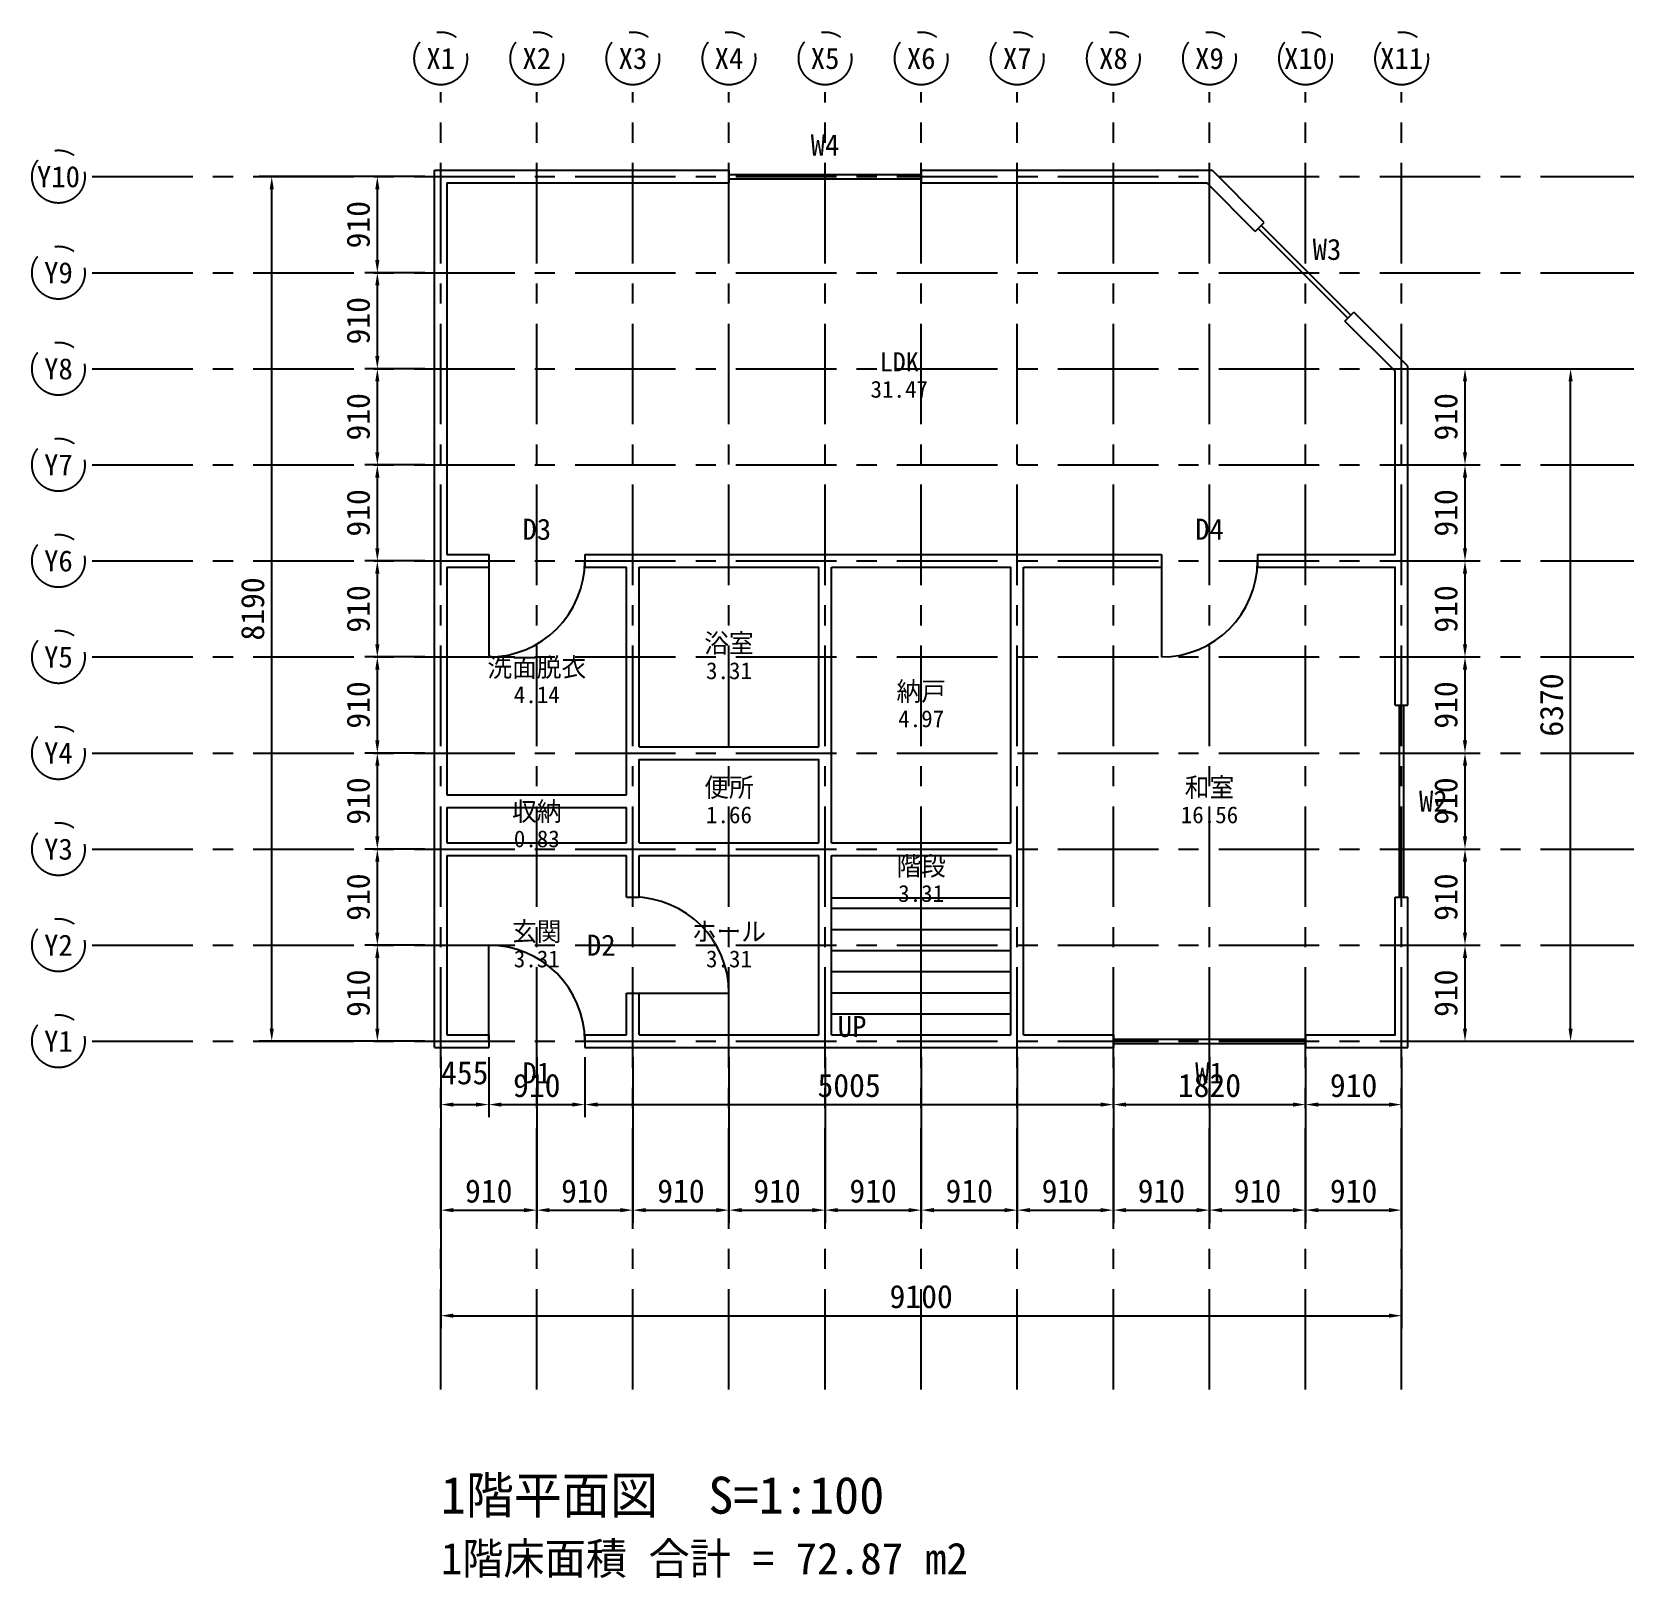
# Model space of a CAD drawing. Header units: millimetres. Extents: x -3870 to 11300, y -5084 to 9560.
import ezdxf
from ezdxf.enums import TextEntityAlignment as Align

# ---------------------------------------------------------------- set-up
doc = ezdxf.new("R2010")
doc.units = ezdxf.units.MM
doc.header["$LTSCALE"] = 300
doc.linetypes.add('CENTER', pattern=[5.08, 3.175, -0.635, 0.635, -0.635])
for name, color, linetype in [('DIM', 4, 'CONTINUOUS'), ('GRID', 1, 'CENTER'), ('OPENING', 3, 'CONTINUOUS'), ('ROOM', 5, 'CONTINUOUS'), ('STAIR', 6, 'CONTINUOUS'), ('TEXT', 7, 'CONTINUOUS'), ('WALL', 7, 'CONTINUOUS')]:
    doc.layers.add(name, color=color, linetype=linetype)
doc.dimstyles.new('ARCH100', dxfattribs={"dimtxt": 220, "dimasz": 120, "dimexe": 120, "dimexo": 150, "dimgap": 70, "dimtad": 1, "dimdec": 0, "dimcen": 2.5, "dimazin": 3, "dimtfac": 1, "dimtmove": 0, "dimatfit": 3})

msp = doc.modelspace()

# ---------------------------------------------------------------- linework, layer by layer
at = {"layer": 'GRID', "linetype": 'CENTER'}
for p, q in [((0, -3300), (0, 8990)), ((910, -3300), (910, 8990)), ((1820, -3300), (1820, 8990)), ((2730, -3300), (2730, 8990)), ((3640, -3300), (3640, 8990)), ((4550, -3300), (4550, 8990)), ((5460, -3300), (5460, 8990)), ((6370, -3300), (6370, 8990)), ((7280, -3300), (7280, 8990)), ((8190, -3300), (8190, 8990)), ((9100, -3300), (9100, 8990)), ((-3300, 8190), (11300, 8190)), ((-3300, 7280), (11300, 7280)), ((-3300, 6370), (11300, 6370)), ((-3300, 5460), (11300, 5460)), ((-3300, 4550), (11300, 4550)), ((-3300, 3640), (11300, 3640)), ((-3300, 2730), (11300, 2730)), ((-3300, 1820), (11300, 1820)), ((-3300, 910), (11300, 910)), ((-3300, 0), (11300, 0))]:
    msp.add_line(p, q, dxfattribs=at)
at = {"layer": 'GRID'}
for centre in [(0, 9310), (910, 9310), (1820, 9310), (2730, 9310), (3640, 9310), (4550, 9310), (5460, 9310), (6370, 9310), (7280, 9310), (8190, 9310), (9100, 9310), (-3620, 8190), (-3620, 7280), (-3620, 6370), (-3620, 5460), (-3620, 4550), (-3620, 3640), (-3620, 2730), (-3620, 1820), (-3620, 910), (-3620, 0)]:
    msp.add_circle(centre, 250, dxfattribs=at)
at = {"layer": 'OPENING'}
for p, q in [((2730, 8210), (4550, 8210)), ((2730, 8170), (4550, 8170)), ((8590.9, 6850.8), (7742.4, 7699.4)), ((8619.2, 6879.1), (7770.6, 7727.6)), ((455, 4550), (455, 3640)), ((6825, 4550), (6825, 3640)), ((9080, 1365), (9080, 3185)), ((9120, 1365), (9120, 3185)), ((455, 0), (455, 910)), ((1820, 455), (2730, 455)), ((6370, 20), (8190, 20)), ((6370, -20), (8190, -20))]:
    msp.add_line(p, q, dxfattribs=at)
for centre, start, end in [((455, 4550), -90, 0), ((6825, 4550), -90, 0), ((1820, 455), 0, 90), ((455, 0), 0, 90)]:
    msp.add_arc(centre, 910, start, end, dxfattribs=at)
at = {"layer": 'STAIR'}
for p, q in [((3700, 1360), (5400, 1360)), ((3700, 1260), (4550, 1260)), ((4550, 60), (4550, 1360)), ((4550, 1260), (5400, 1260)), ((3700, 1060), (4550, 1060)), ((4550, 1060), (5400, 1060)), ((3700, 860), (4550, 860)), ((4550, 860), (5400, 860)), ((3700, 660), (4550, 660)), ((4550, 660), (5400, 660)), ((3700, 460), (4550, 460)), ((4550, 460), (5400, 460)), ((3700, 260), (4550, 260)), ((4550, 260), (5400, 260))]:
    msp.add_line(p, q, dxfattribs=at)
at = {"layer": 'WALL'}
for p, q in [((-60, 8250), (2730, 8250)), ((-60, -60), (-60, 8250)), ((2730, 8250), (2730, 8130)), ((4550, 8250), (7304.9, 8250)), ((4550, 8250), (4550, 8130)), ((7798.9, 7755.9), (7304.9, 8250)), ((59.5, 8130), (2730, 8130)), ((60, 4609.5), (60, 8130.5)), ((4550, 8130), (7255.9, 8130)), ((7714.1, 7671.1), (7254.6, 8130.5)), ((7714.1, 7671.1), (7798.9, 7755.9)), ((8562.6, 6822.5), (8647.5, 6907.4)), ((9160, 6394.9), (8647.5, 6907.4)), ((9040.5, 6344.6), (8562.6, 6822.5)), ((9160, 3185), (9160, 6394.9)), ((9040, 4609.5), (9040, 6345.9)), ((59.5, 4610), (455, 4610)), ((455, 4610), (455, 4490)), ((1365, 4610), (6825, 4610)), ((1365, 4610), (1365, 4490)), ((6825, 4610), (6825, 4490)), ((7735, 4610), (9040.5, 4610)), ((7735, 4610), (7735, 4490)), ((59.5, 4490), (455, 4490)), ((60, 2334.5), (60, 4490.5)), ((1365, 4490), (1760.5, 4490)), ((1760, 2334.5), (1760, 4490.5)), ((1879.5, 4490), (3580.5, 4490)), ((1880, 2789.5), (1880, 4490.5)), ((3580, 2789.5), (3580, 4490.5)), ((3699.5, 4490), (5400.5, 4490)), ((3700, 1879.5), (3700, 4490.5)), ((5400, 1879.5), (5400, 4490.5)), ((5519.5, 4490), (6825, 4490)), ((5520, 59.5), (5520, 4490.5)), ((7735, 4490), (9040.5, 4490)), ((9040, 3185), (9040, 4490.5)), ((9040, 3185), (9160, 3185)), ((1879.5, 2790), (3580.5, 2790)), ((1879.5, 2670), (3580.5, 2670)), ((1880, 1879.5), (1880, 2670.5)), ((3580, 1879.5), (3580, 2670.5)), ((59.5, 2335), (1760.5, 2335)), ((59.5, 2215), (1760.5, 2215)), ((60, 1879.5), (60, 2215.5)), ((1760, 1879.5), (1760, 2215.5)), ((59.5, 1880), (1760.5, 1880)), ((1879.5, 1880), (3580.5, 1880)), ((3699.5, 1880), (5400.5, 1880)), ((59.5, 1760), (1760.5, 1760)), ((60, 59.5), (60, 1760.5)), ((1760, 1365), (1760, 1760.5)), ((1879.5, 1760), (3580.5, 1760)), ((1880, 1365), (1880, 1760.5)), ((3580, 59.5), (3580, 1760.5)), ((3699.5, 1760), (5400.5, 1760)), ((3700, 59.5), (3700, 1760.5)), ((5400, 59.5), (5400, 1760.5)), ((1760, 1365), (1880, 1365)), ((9040, 59.5), (9040, 1365)), ((9040, 1365), (9160, 1365)), ((9160, -60), (9160, 1365)), ((1760, 59.5), (1760, 455)), ((1760, 455), (1880, 455)), ((1880, 59.5), (1880, 455)), ((59.5, 60), (455, 60)), ((455, 60), (455, -60)), ((1365, 60), (1760.5, 60)), ((1365, 60), (1365, -60)), ((1879.5, 60), (3580.5, 60)), ((3699.5, 60), (5400.5, 60)), ((5519.5, 60), (6370, 60)), ((6370, 60), (6370, -60)), ((8190, 60), (9040.5, 60)), ((8190, 60), (8190, -60)), ((-60, -60), (455, -60)), ((1365, -60), (6370, -60)), ((8190, -60), (9160, -60))]:
    msp.add_line(p, q, dxfattribs=at)

# ---------------------------------------------------------------- texts
at = {"layer": 'GRID'}
for s, p in [('X1', (0, 9310)), ('X2', (910, 9310)), ('X3', (1820, 9310)), ('X4', (2730, 9310)), ('X5', (3640, 9310)), ('X6', (4550, 9310)), ('X7', (5460, 9310)), ('X8', (6370, 9310)), ('X9', (7280, 9310)), ('X10', (8190, 9310)), ('X11', (9100, 9310)), ('Y10', (-3620, 8190)), ('Y9', (-3620, 7280)), ('Y8', (-3620, 6370)), ('Y7', (-3620, 5460)), ('Y6', (-3620, 4550)), ('Y5', (-3620, 3640)), ('Y4', (-3620, 2730)), ('Y3', (-3620, 1820)), ('Y2', (-3620, 910)), ('Y1', (-3620, 0))]:
    msp.add_text(s, height=200, dxfattribs=at).set_placement(p, align=Align.MIDDLE_CENTER)
at = {"layer": 'OPENING'}
for s, p in [('W4', (3640, 8490)), ('W3', (8392.9, 7501.4)), ('D3', (910, 4850)), ('D4', (7280, 4850)), ('W2', (9400, 2275)), ('D2', (1520, 910)), ('D1', (910, -300)), ('W1', (7280, -300))]:
    msp.add_text(s, height=200, dxfattribs=at).set_placement(p, align=Align.MIDDLE_CENTER)
at = {"layer": 'ROOM'}
for s, height, p in [('LDK', 180, (4342.5, 6436.1)), ('31.47', 160, (4342.5, 6176.1)), ('浴室', 180, (2730, 3770)), ('洗面脱衣', 180, (910, 3542.5)), ('3.31', 160, (2730, 3510)), ('4.14', 160, (910, 3282.5)), ('納戸', 180, (4550, 3315)), ('4.97', 160, (4550, 3055)), ('便所', 180, (2730, 2405)), ('和室', 180, (7280, 2405)), ('収納', 180, (910, 2177.5)), ('1.66', 160, (2730, 2145)), ('16.56', 160, (7280, 2145)), ('0.83', 160, (910, 1917.5)), ('階段', 180, (4550, 1660)), ('3.31', 160, (4550, 1400)), ('玄関', 180, (910, 1040)), ('ホール', 180, (2730, 1040)), ('3.31', 160, (910, 780)), ('3.31', 160, (2730, 780))]:
    msp.add_text(s, height=height, dxfattribs=at).set_placement(p, align=Align.MIDDLE_CENTER)
at = {"layer": 'STAIR'}
msp.add_text('UP', height=200, dxfattribs=at).set_placement((3760, 140), align=Align.MIDDLE_LEFT)
at = {"layer": 'TEXT'}
for s, height, p in [('1階平面図  S=1:100', 350, (0, -4300)), ('1階床面積 合計 = 72.87 m2', 300, (0, -4900))]:
    msp.add_text(s, height=height, dxfattribs=at).set_placement(p, align=Align.MIDDLE_LEFT)

# ---------------------------------------------------------------- dimensions: what is measured, and where the dimension line sits
at = {"layer": 'DIM'}
for base, p1, p2 in [((-1600, 0), (0, 0), (0, 8190)), ((-600, 7280), (0, 7280), (0, 8190)), ((-600, 6370), (0, 6370), (0, 7280)), ((-600, 5460), (0, 5460), (0, 6370)), ((9700, 5460), (9100, 5460), (9100, 6370)), ((10700, 0), (9100, 0), (9100, 6370)), ((-600, 4550), (0, 4550), (0, 5460)), ((9700, 4550), (9100, 4550), (9100, 5460)), ((-600, 3640), (0, 3640), (0, 4550)), ((9700, 3640), (9100, 3640), (9100, 4550)), ((-600, 2730), (0, 2730), (0, 3640)), ((9700, 2730), (9100, 2730), (9100, 3640)), ((-600, 1820), (0, 1820), (0, 2730)), ((9700, 1820), (9100, 1820), (9100, 2730)), ((-600, 910), (0, 910), (0, 1820)), ((9700, 910), (9100, 910), (9100, 1820)), ((-600, 0), (0, 0), (0, 910)), ((9700, 0), (9100, 0), (9100, 910))]:
    msp.add_linear_dim(base=base, p1=p1, p2=p2, angle=90, dimstyle='ARCH100', dxfattribs=at).render()
for base, p1, p2 in [((0, -600), (0, 0), (455, 0)), ((0, -1600), (0, 0), (910, 0)), ((0, -2600), (0, 0), (9100, 0)), ((455, -600), (455, 0), (1365, 0)), ((910, -1600), (910, 0), (1820, 0)), ((1365, -600), (1365, 0), (6370, 0)), ((1820, -1600), (1820, 0), (2730, 0)), ((2730, -1600), (2730, 0), (3640, 0)), ((3640, -1600), (3640, 0), (4550, 0)), ((4550, -1600), (4550, 0), (5460, 0)), ((5460, -1600), (5460, 0), (6370, 0)), ((6370, -600), (6370, 0), (8190, 0)), ((6370, -1600), (6370, 0), (7280, 0)), ((7280, -1600), (7280, 0), (8190, 0)), ((8190, -600), (8190, 0), (9100, 0)), ((8190, -1600), (8190, 0), (9100, 0))]:
    msp.add_linear_dim(base=base, p1=p1, p2=p2, dimstyle='ARCH100', dxfattribs=at).render()

doc.saveas('drawing.dxf')
